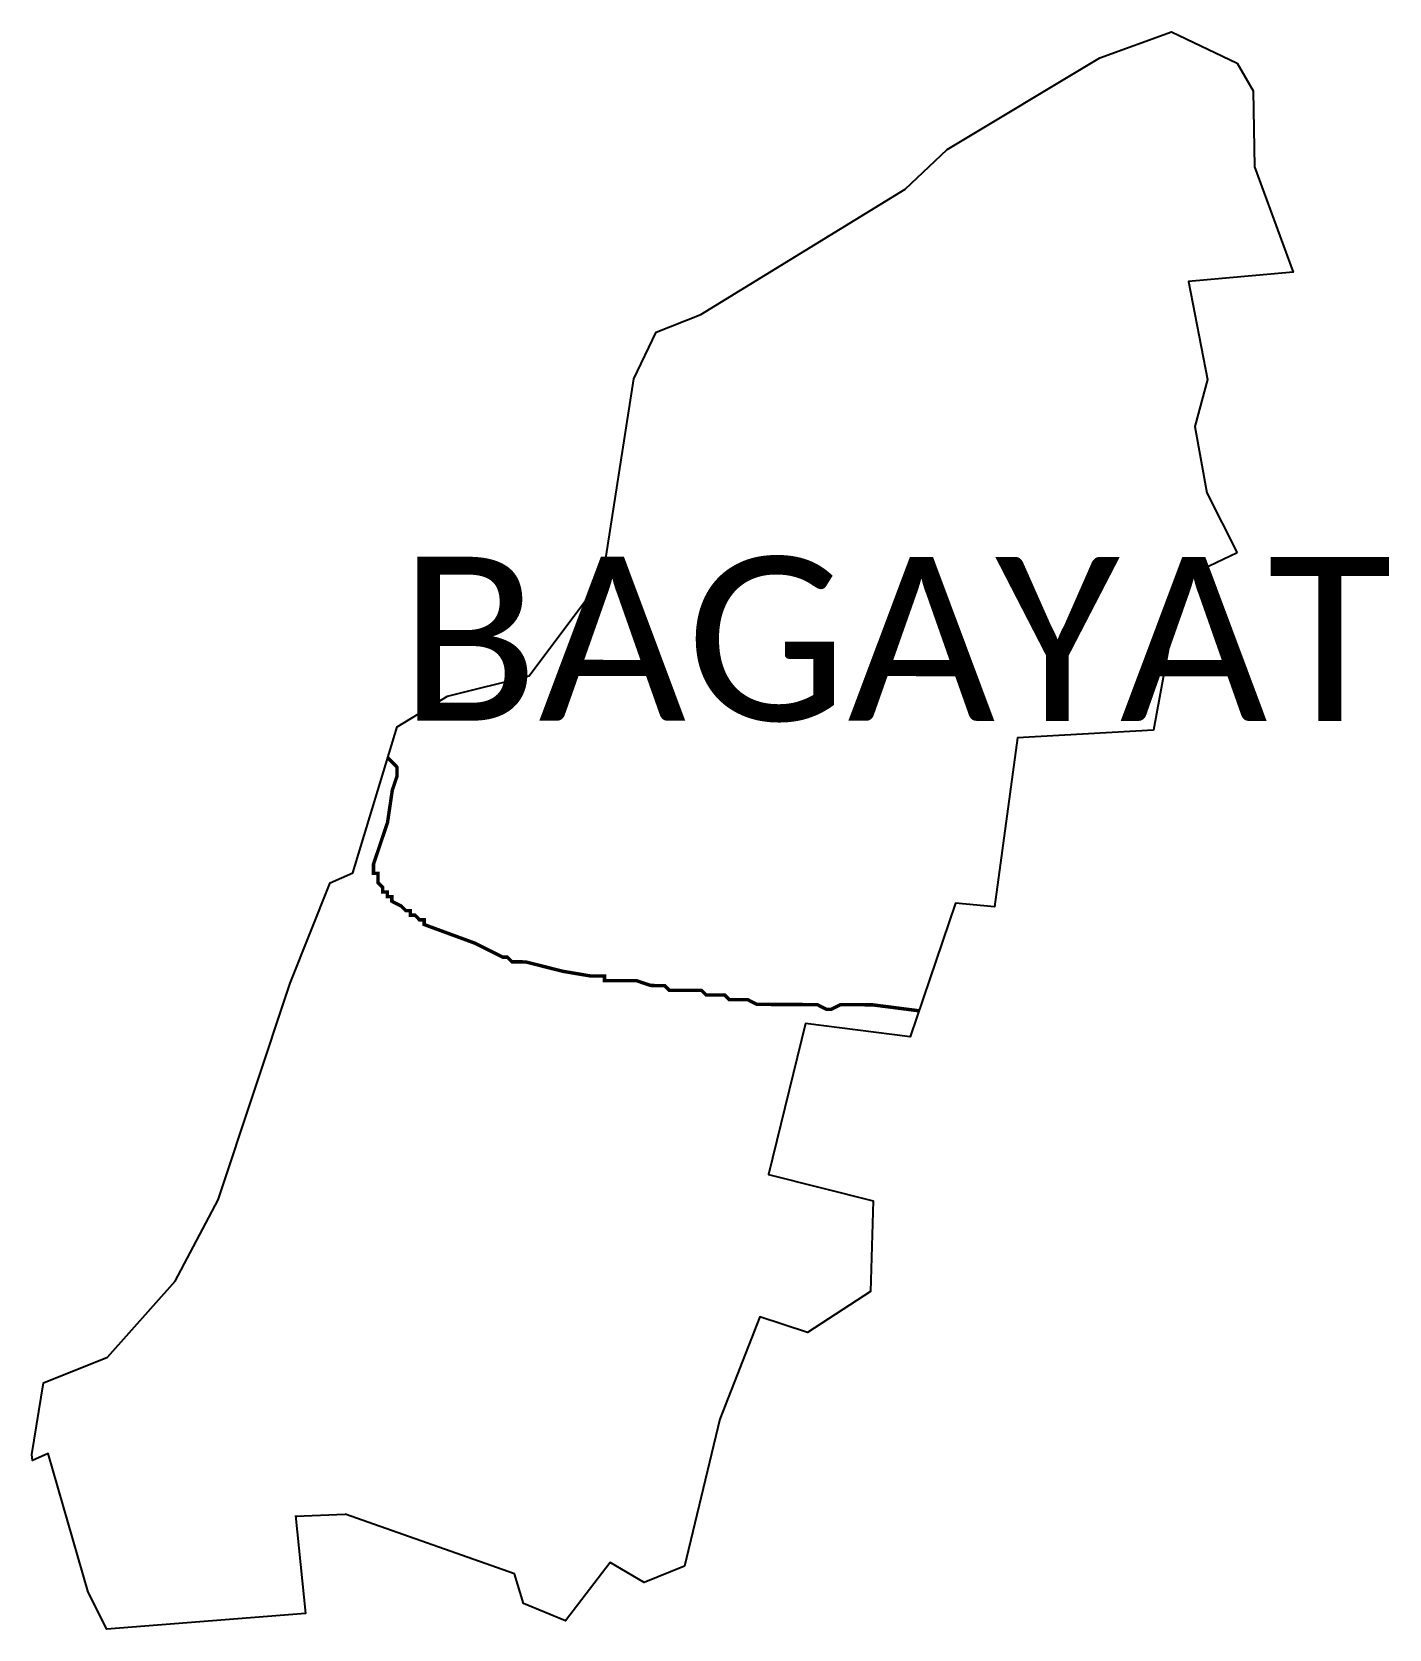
# Model space of a CAD drawing. Header units: metres. Extents: x 357511 to 358701, y 1743042 to 1744442.
import ezdxf

# ---------------------------------------------------------------- set-up
doc = ezdxf.new("R2010")
doc.units = ezdxf.units.M
doc.layers.add('ddddd', color=7, linetype='Continuous')
doc.layers.add('HAZARDS LINE', color=1, linetype='Continuous')
doc.styles.get("Standard").update_dxf_attribs({"font": 'simplex.shx'})

msp = doc.modelspace()

# ---------------------------------------------------------------- linework, layer by layer
at = {"color": 3, "true_color": 0x00ff00, "flags": 128}
msp.add_lwpolyline([(357742.3, 1743141.2), (357785.8, 1743142.9)], dxfattribs=at)
at = {"layer": 'ddddd', "color": 3, "true_color": 0x00ff00}
for points in [[(357742.2, 1743141.7, 0), (357750.9, 1743055.9, 0), (357576.9, 1743042.2, 0), (357560.5, 1743074.6, 0), (357525.3, 1743196.1, 0), (357511.7, 1743189.8, 0), (357511.1, 1743195.1, 0), (357521.3, 1743257.9, 0), (357577.4, 1743280.6, 0), (357636.7, 1743347.1, 0), (357674.4, 1743418.4, 0), (357737.5, 1743608.2, 0), (357772.5, 1743696.3, 0), (357792.3, 1743704.9, 0), (357831.3, 1743833.1, 0), (357875.4, 1743860, 0), (357947.1, 1743877.8, 0), (358011.4, 1743963.9, 0), (358038.8, 1744138, 0), (358058.3, 1744178.8, 0), (358097.3, 1744194.4, 0), (358276.5, 1744304.1, 0), (358313.5, 1744339, 0), (358447.2, 1744419.2, 0), (358510, 1744442, 0), (358567.5, 1744414.7, 0), (358581.5, 1744390.5, 0), (358582.9, 1744323.7, 0), (358616.8, 1744231.6, 0), (358524.9, 1744223.3, 0), (358541.7, 1744137.4, 0), (358530.5, 1744096.3, 0), (358540.9, 1744038.1, 0), (358567.5, 1743985.6, 0), (358567.5, 1743985.6, 0)], [(358567.5, 1743985.6, 0), (358518.5, 1743962, 0), (358494.2, 1743830, 0), (358375.1, 1743823.4, 0), (358354.8, 1743675.3, 0), (358320.8, 1743678.5, 0), (358280.8, 1743561.3, 0), (358189.1, 1743573.1, 0), (358156.7, 1743440.6, 0), (358248.4, 1743417.6, 0), (358246.3, 1743338, 0), (358190.8, 1743302.2, 0), (358149.1, 1743315.8, 0), (358114.2, 1743226.2, 0), (358083.1, 1743097.4, 0), (358047.7, 1743082.9, 0), (358017.9, 1743100.5, 0), (357978.9, 1743049.4, 0), (357942, 1743064.5, 0), (357934, 1743090.6, 0), (357785.8, 1743142.9, 0)]]:
    msp.add_polyline3d(points, dxfattribs=at)
at = {"layer": 'HAZARDS LINE', "lineweight": 18, "const_width": 3}
msp.add_lwpolyline([(358288.6, 1743584.1), (358248.1, 1743589.3), (358236, 1743589.4), (358227.9, 1743589.4), (358219.7, 1743589.4), (358211.6, 1743585.4), (358207.6, 1743585.4), (358199.5, 1743589.5), (358195.4, 1743589.5), (358183.2, 1743589.6), (358179.2, 1743589.6), (358175.1, 1743589.6), (358171.1, 1743589.6), (358167, 1743589.6), (358163, 1743589.6), (358154.8, 1743589.7), (358146.7, 1743589.7), (358138.6, 1743593.8), (358134.6, 1743593.8), (358130.5, 1743593.8), (358126.5, 1743593.8), (358122.4, 1743593.8), (358118.4, 1743597.9), (358114.3, 1743597.9), (358110.3, 1743597.9), (358102.1, 1743598), (358098.1, 1743602), (358094, 1743602.1), (358090, 1743602.1), (358069.7, 1743602.1), (358065.7, 1743606.2), (358061.6, 1743606.2), (358057.6, 1743606.2), (358053.5, 1743606.3), (358041.3, 1743610.4), (358033.2, 1743610.4), (358029.2, 1743610.4), (358025.1, 1743610.4), (358021.1, 1743610.4), (358017, 1743610.5), (358013, 1743610.5), (358013, 1743614.5), (358000.8, 1743614.6), (357976.5, 1743618.7), (357944.1, 1743626.9), (357940, 1743627), (357935.9, 1743627), (357931.9, 1743627), (357927.8, 1743631.1), (357923.8, 1743631.1), (357899.5, 1743643.3), (357854.9, 1743659.7), (357855, 1743663.8), (357850.9, 1743663.8), (357846.9, 1743667.9), (357842.8, 1743667.9), (357842.8, 1743671.9), (357838.8, 1743671.9), (357834.7, 1743676), (357826.6, 1743680.1), (357826.6, 1743684.2), (357822.6, 1743684.2), (357822.6, 1743688.2), (357818.5, 1743688.2), (357818.5, 1743692.3), (357814.5, 1743696.4), (357814.5, 1743700.4), (357814.5, 1743704.5), (357810.5, 1743704.5), (357810.5, 1743708.6), (357810.5, 1743712.6), (357822.8, 1743749.1), (357827, 1743777.5), (357831.1, 1743789.6), (357831.1, 1743793.7), (357831.1, 1743797.7), (357827.1, 1743801.8), (357823, 1743805.9)], dxfattribs=at)

# ---------------------------------------------------------------- texts
at = {"layer": 'ddddd', "insert": (357833.2, 1743982.1), "char_height": 143.7, "attachment_point": 1, "rotation": 359.9793}
msp.add_mtext_dynamic_manual_height_columns('{\\fCalibri|b0|i0|c0|p34;BAGAYAT}', width=1418, gutter_width=718.5, heights=[0], dxfattribs=at)

doc.saveas('drawing.dxf')
